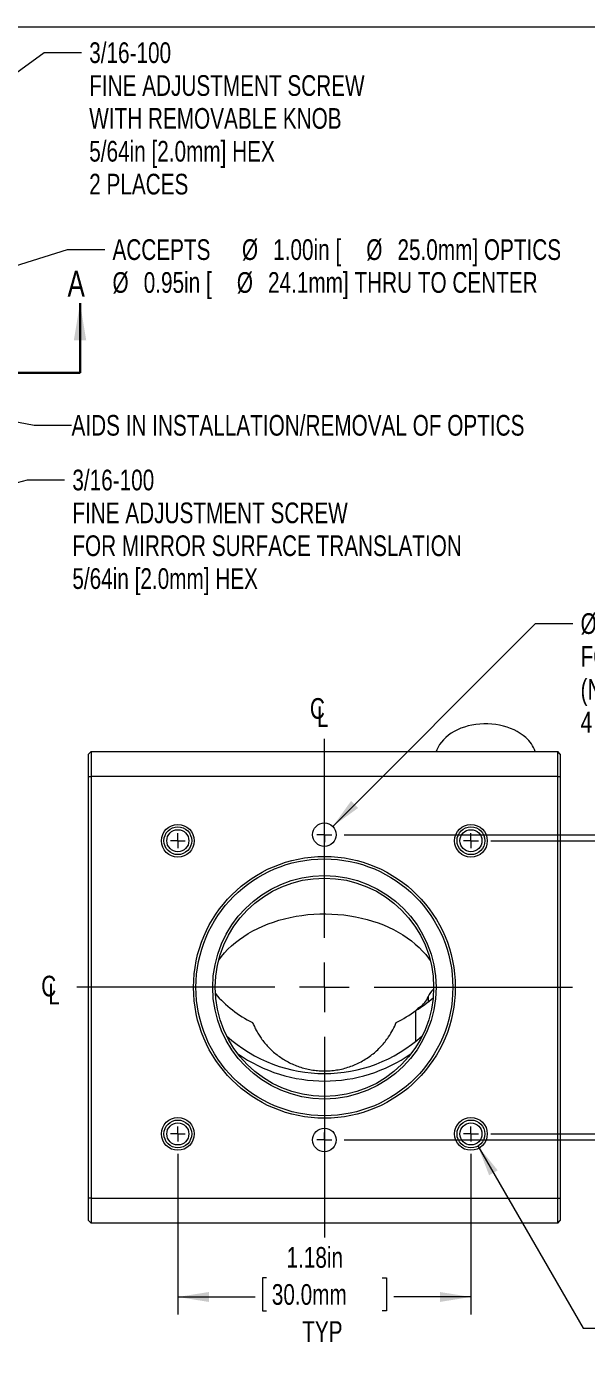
# Model space of a CAD drawing. Header units: inches. Extents: x 0.1 to 10.9, y 0 to 8.5.
# Drawn here: x 4.45 to 6.7, y 3.08 to 8.45 of the extents above; entities that cross this region are included whole.
import ezdxf

# ---------------------------------------------------------------- set-up
doc = ezdxf.new("R2010")
doc.units = ezdxf.units.IN
doc.header["$MEASUREMENT"] = 0
doc.linetypes.add('PHANTOM', pattern=[0.5, 0.25, -0.05, 0.05, -0.05, 0.05, -0.05])
doc.styles.add('SLDTEXTSTYLE0', font='TXT', dxfattribs={"width": 0.75})
doc.dimstyles.new('SLDDIMSTYLE1', dxfattribs={"dimtxt": 0.083333, "dimasz": 0.125, "dimexe": 0, "dimexo": 0.0625, "dimgap": 0.020833, "dimtad": 0, "dimtih": 1, "dimtoh": 1, "dimrnd": 1e-09, "dimzin": 12, "dimdsep": 46, "dimtxsty": 'SLDTEXTSTYLE0', "dimsah": 1, "dimcen": 0, "dimadec": 0, "dimazin": 3, "dimtfac": 1, "dimtofl": 0, "dimtmove": 0, "dimatfit": 3, "dimfxl": 1, "dimfrac": 2, "dimtolj": 1, "dimtzin": 12, "dimarcsym": 0})
doc.dimstyles.new('SLDDIMSTYLE2', dxfattribs={"dimtxt": 0.083333, "dimasz": 0.125, "dimexe": 0, "dimexo": 0.0625, "dimgap": 0.020833, "dimtad": 0, "dimtih": 1, "dimtoh": 1, "dimrnd": 1e-09, "dimzin": 12, "dimdsep": 46, "dimtxsty": 'SLDTEXTSTYLE0', "dimsah": 1, "dimcen": 0, "dimadec": 0, "dimazin": 3, "dimtfac": 1, "dimtofl": 0, "dimtmove": 0, "dimatfit": 3, "dimfxl": 1, "dimfrac": 2, "dimtolj": 1, "dimtzin": 12, "dimarcsym": 0})
doc.dimstyles.new('SLDDIMSTYLE3', dxfattribs={"dimtxt": 0.083333, "dimasz": 0.125, "dimexe": 0, "dimexo": 0.0625, "dimgap": 0.020833, "dimtad": 0, "dimtih": 1, "dimtoh": 1, "dimrnd": 1e-09, "dimzin": 12, "dimdsep": 46, "dimtxsty": 'SLDTEXTSTYLE0', "dimsah": 1, "dimcen": 0, "dimadec": 0, "dimazin": 3, "dimtfac": 1, "dimtofl": 0, "dimtmove": 0, "dimatfit": 3, "dimfxl": 1, "dimfrac": 2, "dimtolj": 1, "dimtzin": 12, "dimarcsym": 0})
doc.dimstyles.new('SLDDIMSTYLE8', dxfattribs={"dimtxt": 0.083333, "dimasz": 0.125, "dimexe": 0, "dimexo": 0.0625, "dimgap": 0.020833, "dimtad": 0, "dimtih": 1, "dimtoh": 1, "dimrnd": 1e-09, "dimzin": 12, "dimdsep": 46, "dimtxsty": 'SLDTEXTSTYLE0', "dimsah": 1, "dimcen": 0.09, "dimadec": 0, "dimazin": 3, "dimtfac": 1, "dimtofl": 0, "dimtmove": 0, "dimatfit": 3, "dimfxl": 1, "dimfrac": 2, "dimtolj": 1, "dimtzin": 12, "dimarcsym": 0})

# ---------------------------------------------------------------- blocks, each defined once
blk = doc.blocks.new('_D_1')
at = {"color": 8, "linetype": 'Continuous', "lineweight": 0}
for p, q in [((3.8, 7.8265), (4.5172, 8.3464)), ((4.5172, 8.3464), (4.6672, 8.3464))]:
    blk.add_line(p, q, dxfattribs=at)
blk.add_solid([(3.8, 7.8265), (3.913, 7.8837), (3.8895, 7.916)], dxfattribs=at)
at = {"color": 8, "linetype": 'Continuous', "lineweight": 0, "attachment_point": 1, "style": 'SLDTEXTSTYLE0'}
for s, insert, char_height in [('3/16-100', (4.6985, 8.3875), 0.08333), ('FINE ADJUSTMENT SCREW', (4.6985, 8.2551), 0.083333), ('WITH REMOVABLE KNOB', (4.6985, 8.1227), 0.083333), ('5/64in [2.0mm] HEX', (4.6985, 7.9903), 0.083333), ('2 PLACES', (4.6985, 7.8579), 0.08333)]:
    blk.add_mtext(s, dxfattribs=dict(at, insert=insert, char_height=char_height))
blk = doc.blocks.new('_D_2')
at = {"color": 8, "linetype": 'Continuous', "lineweight": 0}
for p, q in [((3.7837, 6.4463), (4.4492, 6.6246)), ((4.4492, 6.6246), (4.5992, 6.6246))]:
    blk.add_line(p, q, dxfattribs=at)
blk.add_solid([(3.7837, 6.4463), (3.9097, 6.4593), (3.8993, 6.498)], dxfattribs=at)
at = {"color": 8, "linetype": 'Continuous', "lineweight": 0, "attachment_point": 1, "style": 'SLDTEXTSTYLE0'}
for s, insert, char_height in [('3/16-100', (4.6305, 6.6658), 0.08333), ('FINE ADJUSTMENT SCREW', (4.6305, 6.5334), 0.083333), ('FOR MIRROR SURFACE TRANSLATION', (4.6305, 6.401), 0.083333), ('5/64in [2.0mm] HEX', (4.6305, 6.2686), 0.083333)]:
    blk.add_mtext(s, dxfattribs=dict(at, insert=insert, char_height=char_height))
blk = doc.blocks.new('_D_3')
at = {"color": 8, "linetype": 'Continuous', "lineweight": 0}
for p, q in [((3.7269, 6.989), (4.4773, 6.845)), ((4.4773, 6.845), (4.6273, 6.845))]:
    blk.add_line(p, q, dxfattribs=at)
blk.add_solid([(3.7269, 6.989), (3.8459, 6.9458), (3.8534, 6.9851)], dxfattribs=at)
at = {"color": 8, "linetype": 'Continuous', "lineweight": 0, "insert": (4.6273, 6.8862), "char_height": 0.083333, "attachment_point": 1, "style": 'SLDTEXTSTYLE0'}
blk.add_mtext('AIDS IN INSTALLATION/REMOVAL OF OPTICS', dxfattribs=at)
blk = doc.blocks.new('_D_4')
at = {"color": 8, "linetype": 'Continuous', "lineweight": 0}
for p, q in [((3.5157, 7.2079), (4.6111, 7.5528)), ((4.6111, 7.5528), (4.7611, 7.5528))]:
    blk.add_line(p, q, dxfattribs=at)
blk.add_solid([(3.5157, 7.2079), (3.6409, 7.2263), (3.6289, 7.2645)], dxfattribs=at)
at = {"color": 8, "linetype": 'Continuous', "lineweight": 0, "attachment_point": 1, "style": 'SLDTEXTSTYLE0'}
for s, insert, char_height in [('ACCEPTS', (4.7923, 7.594), 0.08333), ('%%c', (5.3139, 7.594), 0.08333), ('1.00in [', (5.4397, 7.594), 0.08333), ('%%c', (5.8149, 7.594), 0.08333), ('25.0mm] OPTICS', (5.9406, 7.594), 0.083333), ('%%c', (4.7923, 7.4616), 0.08333), ('0.95in [', (4.9181, 7.4616), 0.08333), ('%%c', (5.2933, 7.4616), 0.08333), ('24.1mm] THRU TO CENTER', (5.419, 7.4616), 0.083333)]:
    blk.add_mtext(s, dxfattribs=dict(at, insert=insert, char_height=char_height))
blk = doc.blocks.new('_D_16')
at = {"color": 8, "linetype": 'Continuous', "lineweight": 0}
for p, q in [((5.0556, 3.9095), (5.0556, 3.2625)), ((6.2367, 3.9095), (6.2367, 3.2625)), ((5.4132, 3.4093), (5.3963, 3.4093)), ((5.3963, 3.4093), (5.3963, 3.2769)), ((5.8792, 3.4093), (5.8961, 3.4093)), ((5.8961, 3.4093), (5.8961, 3.2769)), ((5.0556, 3.3325), (5.3667, 3.3325)), ((6.2367, 3.3325), (5.9257, 3.3325)), ((5.3963, 3.2769), (5.4132, 3.2769)), ((5.8961, 3.2769), (5.8792, 3.2769))]:
    blk.add_line(p, q, dxfattribs=at)
for points in [[(5.0556, 3.3325), (5.1806, 3.3125), (5.1806, 3.3525)], [(6.2367, 3.3325), (6.1117, 3.3525), (6.1117, 3.3125)]]:
    blk.add_solid(points, dxfattribs=at)
at = {"color": 8, "linetype": 'Continuous', "lineweight": 0, "char_height": 0.08333, "attachment_point": 1, "style": 'SLDTEXTSTYLE0'}
for s, insert in [('1.18in', (5.4935, 3.5336)), ('30.0mm', (5.4343, 3.3843)), ('TYP', (5.5568, 3.235))]:
    blk.add_mtext(s, dxfattribs=dict(at, insert=insert))
blk = doc.blocks.new('_D_17')
at = {"color": 8, "linetype": 'Continuous', "lineweight": 0}
for p, q in [((5.7262, 5.1951), (7.6508, 5.1951)), ((7.5808, 5.1951), (7.5808, 4.7849)), ((7.3478, 4.6569), (7.3309, 4.6569)), ((7.3309, 4.6569), (7.3309, 4.5245)), ((7.8138, 4.6569), (7.8307, 4.6569)), ((7.8307, 4.6569), (7.8307, 4.5245)), ((7.3309, 4.5245), (7.3478, 4.5245)), ((7.8307, 4.5245), (7.8138, 4.5245)), ((7.5808, 3.9651), (7.5808, 4.3752)), ((5.7262, 3.9651), (7.6508, 3.9651))]:
    blk.add_line(p, q, dxfattribs=at)
for points in [[(7.5808, 5.1951), (7.5608, 5.0701), (7.6008, 5.0701)], [(7.5808, 3.9651), (7.6008, 4.0901), (7.5608, 4.0901)]]:
    blk.add_solid(points, dxfattribs=at)
at = {"color": 8, "linetype": 'Continuous', "lineweight": 0, "char_height": 0.08333, "attachment_point": 1, "style": 'SLDTEXTSTYLE0'}
for s, insert in [('1.23in', (7.4281, 4.7812)), ('31.2mm', (7.369, 4.6319)), ('TYP', (7.4914, 4.4826))]:
    blk.add_mtext(s, dxfattribs=dict(at, insert=insert))
blk = doc.blocks.new('_D_18')
at = {"color": 8, "linetype": 'Continuous', "lineweight": 0}
for p, q in [((6.3167, 5.1706), (7.0599, 5.1706)), ((6.9899, 5.1706), (6.9899, 4.7849)), ((6.7569, 4.6569), (6.74, 4.6569)), ((6.74, 4.6569), (6.74, 4.5245)), ((7.2229, 4.6569), (7.2398, 4.6569)), ((7.2398, 4.6569), (7.2398, 4.5245)), ((6.74, 4.5245), (6.7569, 4.5245)), ((7.2398, 4.5245), (7.2229, 4.5245)), ((6.9899, 3.9895), (6.9899, 4.3752)), ((6.3167, 3.9895), (7.0599, 3.9895))]:
    blk.add_line(p, q, dxfattribs=at)
for points in [[(6.9899, 5.1706), (6.9699, 5.0456), (7.0099, 5.0456)], [(6.9899, 3.9895), (7.0099, 4.1145), (6.9699, 4.1145)]]:
    blk.add_solid(points, dxfattribs=at)
at = {"color": 8, "linetype": 'Continuous', "lineweight": 0, "char_height": 0.08333, "attachment_point": 1, "style": 'SLDTEXTSTYLE0'}
for s, insert in [('1.18in', (6.8372, 4.7812)), ('30.0mm', (6.778, 4.6319)), ('TYP', (6.9005, 4.4826))]:
    blk.add_mtext(s, dxfattribs=dict(at, insert=insert))
blk = doc.blocks.new('_D_19')
at = {"color": 8, "linetype": 'Continuous', "lineweight": 0}
for p, q in [((5.6797, 5.2286), (6.4972, 6.0461)), ((6.4972, 6.0461), (6.6472, 6.0461))]:
    blk.add_line(p, q, dxfattribs=at)
blk.add_solid([(5.6797, 5.2286), (5.7822, 5.3028), (5.7539, 5.3311)], dxfattribs=at)
at = {"color": 8, "linetype": 'Continuous', "lineweight": 0, "attachment_point": 1, "style": 'SLDTEXTSTYLE0'}
for s, insert, char_height in [('%%c', (6.6785, 6.0873), 0.08333), ('0.09in [', (6.8043, 6.0873), 0.08333), ('%%c', (7.1794, 6.0873), 0.08333), ('2.4mm] ALIGNMENT HOLES', (7.3052, 6.0873), 0.083333), ('FOR CAGE CUBE CONNECTORS (C4W-CC)', (6.6785, 5.9549), 0.083333), ('(NOT INCLUDED)', (6.6785, 5.8225), 0.083333), ('4 PLACES', (6.6785, 5.6901), 0.08333)]:
    blk.add_mtext(s, dxfattribs=dict(at, insert=insert, char_height=char_height))
blk = doc.blocks.new('_D_20')
at = {"color": 8, "linetype": 'Continuous', "lineweight": 0}
for p, q in [((6.2647, 3.941), (6.6885, 3.2071)), ((6.6885, 3.2071), (6.8385, 3.2071))]:
    blk.add_line(p, q, dxfattribs=at)
blk.add_solid([(6.2647, 3.941), (6.3099, 3.8228), (6.3446, 3.8428)], dxfattribs=at)
at = {"color": 8, "linetype": 'Continuous', "lineweight": 0, "char_height": 0.083333, "attachment_point": 1, "style": 'SLDTEXTSTYLE0'}
for s, insert in [('4-40 MOUNTING HOLE', (6.8697, 3.2483)), ('FOR USE WITH', (6.8697, 3.1159)), ('ER SERIES EXTENSION RODS (NOT INCLUDED)', (6.8697, 2.9835)), ('4 PLACES, BOTH SIDES', (6.8697, 2.8511))]:
    blk.add_mtext(s, dxfattribs=dict(at, insert=insert))
blk = doc.blocks.new('SW_SYMBOL_MOD_CL')
at = {"color": 0, "linetype": 'Continuous', "lineweight": 0, "char_height": 30.8, "attachment_point": 5, "style": 'SLDTEXTSTYLE0'}
for s, insert in [('C', (15.7, 23.6)), ('L', (23.6, 11.8))]:
    blk.add_mtext(s, dxfattribs=dict(at, insert=insert))
blk = doc.blocks.new('SW_CENTERMARKSYMBOL_13')
at = {"color": 0, "linetype": 'Continuous', "lineweight": 0}
for q in [(-0.03, 0), (0, 0.03), (0, -0.03), (0.03, 0)]:
    blk.add_line((0, 0), q, dxfattribs=at)
blk = doc.blocks.new('SW_CENTERMARKSYMBOL_14')
at = {"color": 0, "linetype": 'Continuous', "lineweight": 0}
for q in [(-0.03, 0), (0, 0.03), (0, -0.03), (0.03, 0)]:
    blk.add_line((0, 0), q, dxfattribs=at)
blk = doc.blocks.new('SW_CENTERMARKSYMBOL_15')
at = {"color": 0, "linetype": 'Continuous', "lineweight": 0}
for q in [(-0.03, 0), (0, 0.03), (0, -0.03), (0.03, 0)]:
    blk.add_line((0, 0), q, dxfattribs=at)
blk = doc.blocks.new('SW_CENTERMARKSYMBOL_16')
at = {"color": 0, "linetype": 'Continuous', "lineweight": 0}
for q in [(-0.03, 0), (0, 0.03), (0, -0.03), (0.03, 0)]:
    blk.add_line((0, 0), q, dxfattribs=at)
blk = doc.blocks.new('SW_CENTERMARKSYMBOL_17')
at = {"color": 0, "linetype": 'Continuous', "lineweight": 0}
for q in [(-0.03, 0), (0, 0.03), (0, -0.03), (0.03, 0)]:
    blk.add_line((0, 0), q, dxfattribs=at)
blk = doc.blocks.new('SW_CENTERMARKSYMBOL_18')
at = {"color": 0, "linetype": 'Continuous', "lineweight": 0}
for q in [(-0.03, 0), (0, 0.03), (0, -0.03), (0.03, 0)]:
    blk.add_line((0, 0), q, dxfattribs=at)
blk = doc.blocks.new('SW_CENTERMARKSYMBOL_19')
at = {"color": 0, "linetype": 'Continuous', "lineweight": 0}
for p, q in [((0, 0.2), (0, 1.0012)), ((0, 0), (0, 0.1)), ((-0.2, 0), (-0.9982, 0)), ((0, 0), (-0.1, 0)), ((0, 0), (0, -0.1)), ((0, 0), (0.1, 0)), ((0.2, 0), (1, 0)), ((0, -0.2), (0, -1.0078))]:
    blk.add_line(p, q, dxfattribs=at)

msp = doc.modelspace()

# ---------------------------------------------------------------- linework, layer by layer
at = {"color": 7, "linetype": 'Continuous', "lineweight": 0}
for p, q in [((0.0622, 8.4506), (10.9445, 8.4506)), ((4.6962, 5.5201), (4.7062, 5.5301)), ((4.6962, 5.4301), (4.6962, 5.5201)), ((4.7062, 5.5301), (4.7062, 5.4301)), ((4.7062, 5.5301), (6.5862, 5.5301)), ((6.5862, 5.4301), (6.5862, 5.5301)), ((6.5962, 5.5201), (6.5862, 5.5301)), ((6.5962, 5.5201), (6.5962, 5.4301)), ((4.6962, 3.7301), (4.6962, 5.4301)), ((4.6962, 5.4301), (4.7062, 5.4301)), ((4.7062, 5.4301), (4.7062, 3.7301)), ((6.5862, 5.4301), (4.7062, 5.4301)), ((6.5862, 3.7301), (6.5862, 5.4301)), ((6.5862, 5.4301), (6.5962, 5.4301)), ((6.5962, 5.4301), (6.5962, 3.7301)), ((6.0145, 4.36), (6.0145, 4.4869)), ((4.6962, 3.6401), (4.6962, 3.7301)), ((4.7062, 3.7301), (4.6962, 3.7301)), ((4.7062, 3.7301), (6.5862, 3.7301)), ((4.7062, 3.7301), (4.7062, 3.6301)), ((6.5862, 3.7301), (6.5962, 3.7301)), ((6.5862, 3.6301), (6.5862, 3.7301)), ((6.5962, 3.7301), (6.5962, 3.6401)), ((4.7062, 3.6301), (4.6962, 3.6401)), ((6.5862, 3.6301), (4.7062, 3.6301)), ((6.5862, 3.6301), (6.5962, 3.6401))]:
    msp.add_line(p, q, dxfattribs=at)
at = {"color": 7, "linetype": 'Continuous', "lineweight": 30}
msp.add_line((4.6615, 7.0562), (4.6615, 7.3363), dxfattribs=at)
at = {"color": 7, "linetype": 'PHANTOM', "lineweight": 30}
msp.add_line((4.6615, 7.0562), (1.6146, 7.0562), dxfattribs=at)
at = {"color": 8, "linetype": 'Continuous', "lineweight": 0}
for p, q in [((6.0645, 4.5425), (6.0645, 4.5214)), ((6.0298, 4.5002), (6.0298, 4.4963))]:
    msp.add_line(p, q, dxfattribs=at)
at = {"color": 7, "linetype": 'Continuous', "lineweight": 0, "flags": 128}
for points in [[(6.4574, 5.5866), (6.447, 5.5952), (6.4356, 5.6033), (6.4234, 5.6107), (6.4104, 5.6174), (6.3967, 5.6234), (6.3823, 5.6286), (6.3675, 5.6329), (6.3522, 5.6365), (6.3365, 5.6392), (6.3206, 5.641), (6.3046, 5.6419), (6.2885, 5.6419), (6.2724, 5.641), (6.2565, 5.6392), (6.2409, 5.6366), (6.2256, 5.6331), (6.2107, 5.6288), (6.1963, 5.6236), (6.1826, 5.6177), (6.1695, 5.611), (6.1573, 5.6036), (6.1459, 5.5956), (6.1354, 5.587), (6.1259, 5.5778), (6.1175, 5.5681), (6.1102, 5.5579), (6.104, 5.5474), (6.099, 5.5366), (6.0966, 5.5301)], [(5.2197, 4.6881), (5.2205, 4.6893), (5.2318, 4.7045), (5.2442, 4.7192), (5.2577, 4.7335), (5.2721, 4.7473), (5.2876, 4.7605), (5.3039, 4.7732), (5.3212, 4.7853), (5.3393, 4.7967), (5.3582, 4.8074), (5.3779, 4.8175), (5.3983, 4.8268), (5.4193, 4.8354), (5.4409, 4.8432), (5.463, 4.8502), (5.4856, 4.8564), (5.5087, 4.8618), (5.5321, 4.8663), (5.5557, 4.87), (5.5797, 4.8729), (5.6038, 4.8748), (5.628, 4.8759), (5.6522, 4.8761), (5.6765, 4.8755), (5.7007, 4.874), (5.7247, 4.8716), (5.7485, 4.8683), (5.772, 4.8642), (5.7953, 4.8592), (5.8181, 4.8534), (5.8405, 4.8468), (5.8624, 4.8394), (5.8837, 4.8312), (5.9044, 4.8222), (5.9244, 4.8125), (5.9437, 4.8021), (5.9622, 4.791), (5.9799, 4.7793), (5.9967, 4.7669), (6.0126, 4.754), (6.0276, 4.7405), (6.0416, 4.7264), (6.0545, 4.7119), (6.0663, 4.697), (6.0727, 4.6881)]]:
    msp.add_lwpolyline(points, dxfattribs=at)
at = {"color": 7, "linetype": 'Continuous', "lineweight": 0}
for centre, radius in [((5.0556, 5.1706), 0.066), ((5.0556, 5.1706), 0.056), ((5.0556, 5.1706), 0.0445), ((5.6462, 5.1951), 0.0474), ((6.2367, 5.1706), 0.066), ((6.2367, 5.1706), 0.056), ((6.2367, 5.1706), 0.0445), ((5.6462, 4.5801), 0.5275), ((5.6462, 4.5801), 0.5175), ((5.6462, 4.5801), 0.45), ((5.6462, 4.5801), 0.44), ((5.0556, 3.9895), 0.066), ((5.0556, 3.9895), 0.056), ((5.0556, 3.9895), 0.0445), ((6.2367, 3.9895), 0.066), ((6.2367, 3.9895), 0.056), ((6.2367, 3.9895), 0.0445), ((5.6462, 3.9651), 0.0474)]:
    msp.add_circle(centre, radius, dxfattribs=at)
for centre, radius, start, end in [((6.3705, 5.4863), 0.1327, 19.2785, 49.116), ((6.1333, 4.5165), 0.0736, 129.8714, 159.3218), ((5.5449, 4.8353), 0.4391, 219.6625, 244.5687), ((5.8115, 4.8343), 0.4024, 300.2892, 312.6635), ((5.9825, 4.5742), 0.0879, 302.5391, 338.8257), ((5.7167, 4.8845), 0.4967, 296.196, 306.8249), ((6.0633, 4.4498), 0.0605, 123.6003, 140.8193), ((5.6462, 4.8194), 0.5868, 227.7775, 312.2225), ((5.6462, 4.8115), 0.6089, 234.9587, 305.0413)]:
    msp.add_arc(centre, radius, start, end, dxfattribs=at)
msp.add_open_spline([(5.3563, 4.4388), (5.3588, 4.4331), (5.3636, 4.4216), (5.3725, 4.4044), (5.3826, 4.3873), (5.3946, 4.3699), (5.4083, 4.3525), (5.4241, 4.3354), (5.4415, 4.3191), (5.4601, 4.3042), (5.4798, 4.2908), (5.5004, 4.2789), (5.522, 4.2685), (5.5449, 4.2597), (5.5686, 4.2526), (5.5934, 4.2473), (5.6187, 4.244), (5.6444, 4.2428), (5.6701, 4.2437), (5.6959, 4.2467), (5.7216, 4.252), (5.7467, 4.2594), (5.7709, 4.2687), (5.7942, 4.28), (5.8167, 4.2933), (5.8377, 4.3083), (5.857, 4.3245), (5.8746, 4.3419), (5.8908, 4.3606), (5.9072, 4.3831), (5.9231, 4.4093), (5.9317, 4.4289), (5.936, 4.4388)], degree=3, knots=[0, 0, 0, 0, 0.0277374, 0.0554734, 0.083845, 0.1122162, 0.1433855, 0.1745555, 0.2066453, 0.2387364, 0.2697711, 0.3008067, 0.3326449, 0.3644837, 0.3973397, 0.430196, 0.4639575, 0.4977192, 0.5314213, 0.5651234, 0.5998024, 0.6344811, 0.6681969, 0.701912, 0.736656, 0.7713986, 0.8042348, 0.8370696, 0.8709821, 0.9048939, 0.9520556, 1, 1, 1, 1], dxfattribs=at)
at = {"color": 7, "linetype": 'Continuous', "lineweight": 30}
msp.add_solid([(4.6615, 7.3363), (4.6365, 7.1863), (4.6865, 7.1863)], dxfattribs=at)

# ---------------------------------------------------------------- block references
at = {"color": 7, "linetype": 'Continuous', "lineweight": 0, "xscale": 0.0027037109, "yscale": 0.0027037109, "zscale": 0.0027037109}
for p in [(5.5756, 5.6393), (4.4929, 4.5207)]:
    msp.add_blockref('SW_SYMBOL_MOD_CL', p, dxfattribs=at)
at = {"color": 8, "linetype": 'Continuous', "lineweight": 0}
for name, p in [('SW_CENTERMARKSYMBOL_19', (5.6462, 4.5801)), ('SW_CENTERMARKSYMBOL_17', (5.6462, 5.1951)), ('SW_CENTERMARKSYMBOL_18', (5.0556, 5.1706)), ('SW_CENTERMARKSYMBOL_16', (6.2367, 5.1706)), ('SW_CENTERMARKSYMBOL_13', (5.0556, 3.9895)), ('SW_CENTERMARKSYMBOL_14', (5.6462, 3.9651)), ('SW_CENTERMARKSYMBOL_15', (6.2367, 3.9895))]:
    msp.add_blockref(name, p, dxfattribs=at)

# ---------------------------------------------------------------- texts
at = {"color": 7, "linetype": 'Continuous', "insert": (4.6112, 7.467), "char_height": 0.1042, "attachment_point": 1, "style": 'SLDTEXTSTYLE0'}
msp.add_mtext('A', dxfattribs=at)

# ---------------------------------------------------------------- dimensions: what is measured, and where the dimension line sits
at = {"color": 8, "linetype": 'Continuous', "lineweight": 0}
for p1, p2, text, picture, middle in [((3.468, 7.5859), (3.8, 7.8265), '3/16-100\\PFINE ADJUSTMENT SCREW\\PWITH REMOVABLE KNOB\\P5/64in [2.0mm] HEX\\P2 PLACES', '_D_1', (5.3719, 8.3464)), ((3.4843, 6.3661), (3.7837, 6.4463), '3/16-100\\PFINE ADJUSTMENT SCREW\\PFOR MIRROR SURFACE TRANSLATION\\P5/64in [2.0mm] HEX', '_D_2', (5.5992, 6.6246)), ((5.6127, 5.1616), (5.6797, 5.2286), '%%c0.09in [%%c2.4mm] ALIGNMENT HOLES\\PFOR CAGE CUBE CONNECTORS (C4W-CC)\\P(NOT INCLUDED)\\P4 PLACES', '_D_19', (7.8195, 6.0461)), ((6.2087, 4.038), (6.2647, 3.941), '4-40 MOUNTING HOLE\\PFOR USE WITH \\PER SERIES EXTENSION RODS (NOT INCLUDED)\\P4 PLACES, BOTH SIDES', '_D_20', (8.0378, 3.2071))]:
    dim = msp.add_diameter_dim_2p(p1=p1, p2=p2, text=text, dimstyle='SLDDIMSTYLE1', override={"dimpost": '<>'}, dxfattribs=at)
    dim.commit()
    dim.dimension.update_dxf_attribs({"geometry": picture, "text_midpoint": middle, "dimtype": 163})
for center, mpoint, text, dimstyle, picture, middle in [((3.034, 7.0562), (3.5157, 7.2079), 'ACCEPTS %%c1.00in [%%c25.0mm] OPTICS\\P%%c0.95in [%%c24.1mm] THRU TO CENTER  ', 'SLDDIMSTYLE3', '_D_4', (5.8208, 7.5528)), ((3.3763, 7.0562), (3.7269, 6.989), 'AIDS IN INSTALLATION/REMOVAL OF OPTICS', 'SLDDIMSTYLE2', '_D_3', (5.7882, 6.845))]:
    dim = msp.add_radius_dim(center=center, mpoint=mpoint, text=text, dimstyle=dimstyle, dxfattribs=at)
    dim.commit()
    dim.dimension.update_dxf_attribs({"geometry": picture, "text_midpoint": middle, "dimtype": 164})
for base, p1, p2, picture, middle in [((7.5808, 5.1951), (5.6762, 3.9651), (5.6762, 5.1951), '_D_17', (7.5808, 4.5801)), ((6.9899, 3.9895), (6.2667, 5.1706), (6.2667, 3.9895), '_D_18', (6.9899, 4.5801))]:
    dim = msp.add_linear_dim(base=base, p1=p1, p2=p2, angle=90, text='<>\\PTYP', dimstyle='SLDDIMSTYLE8', dxfattribs=at)
    dim.commit()
    dim.dimension.update_dxf_attribs({"geometry": picture, "text_midpoint": middle, "dimtype": 160})
dim = msp.add_linear_dim(base=(6.2367, 3.3325), p1=(5.0556, 3.9595), p2=(6.2367, 3.9595), text='<>\\PTYP', dimstyle='SLDDIMSTYLE8', dxfattribs=at)
dim.commit()
dim.dimension.update_dxf_attribs({"geometry": '_D_16', "text_midpoint": (5.6462, 3.3325), "dimtype": 160})

doc.saveas('drawing.dxf')
